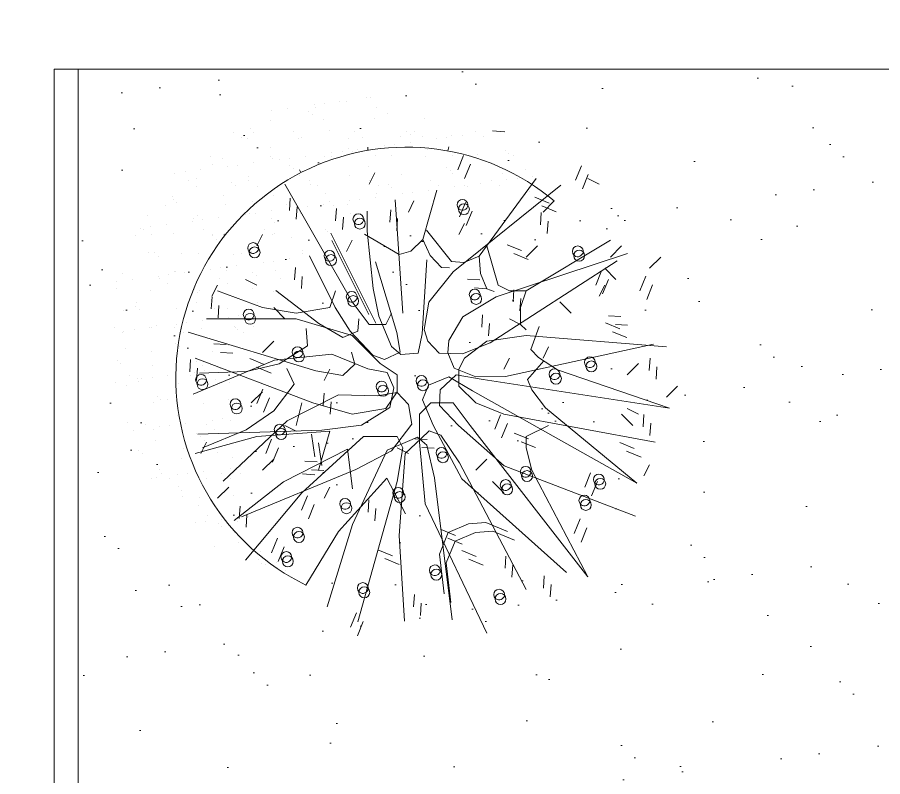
# Model space of a CAD drawing. Header units: millimetres. Extents: x -401 to 2889, y -234 to 146.
# Drawn here: x 91.462 to 95.033, y -17.909 to -14.776 of the extents above; entities that cross this region are included whole.
import ezdxf

# ---------------------------------------------------------------- set-up
doc = ezdxf.new("R2010")
doc.units = ezdxf.units.MM
doc.header["$LTSCALE"] = 3
doc.header["$MEASUREMENT"] = 0
doc.linetypes.add('AXES2', pattern=[1.125, 0.75, -0.125, 0.125, -0.125])
doc.layers.get('0').update_dxf_attribs({"color": 3, "lineweight": 9})
for name, color, linetype, lineweight in [('HATCH', 253, 'Continuous', 0), ('hatch 2', 251, 'Continuous', 0), ('WALKWAY', 42, 'Continuous', 13)]:
    doc.layers.add(name, color=color, linetype=linetype, lineweight=lineweight)
doc.layers.add('SCHEMATIC', color=7, linetype='Continuous')

# ---------------------------------------------------------------- blocks, each defined once
blk = doc.blocks.new('A$C13B16592')
at = {"layer": 'SCHEMATIC', "color": 251, "lineweight": 0}
for p, q in [((1.8576, 3.9655), (1.8576, 3.9655)), ((1.8891, 3.964), (1.8891, 3.964)), ((1.4719, 3.9147), (1.4719, 3.9147)), ((1.4843, 3.8945), (1.4843, 3.8945)), ((1.5465, 3.9245), (1.5465, 3.9245)), ((1.663, 3.9398), (1.663, 3.9398)), ((1.7144, 3.9409), (1.7144, 3.9409)), ((1.9305, 3.8953), (1.9305, 3.8953)), ((1.1607, 3.8737), (1.1607, 3.8737)), ((1.2772, 3.8891), (1.2772, 3.8891)), ((1.432, 3.8625), (1.432, 3.8625)), ((1.4584, 3.8383), (1.4584, 3.8383)), ((2.0138, 3.8498), (2.0138, 3.8498)), ((1.1546, 3.7944), (1.1546, 3.7944)), ((1.5416, 3.8083), (1.5416, 3.8083)), ((1.9167, 3.8131), (1.9167, 3.8131)), ((2.2833, 3.8113), (2.2833, 3.8113)), ((0.8758, 3.7119), (0.8758, 3.7119)), ((1.0012, 3.7367), (1.0012, 3.7367)), ((1.0276, 3.7125), (1.0276, 3.7125)), ((1.3221, 3.7127), (1.3221, 3.7127)), ((1.583, 3.724), (1.583, 3.724)), ((1.7683, 3.7136), (1.7683, 3.7136)), ((2.1564, 3.7191), (2.1564, 3.7191)), ((2.2145, 3.7144), (2.2145, 3.7144)), ((2.6608, 3.7152), (2.6608, 3.7152)), ((0.9362, 3.6734), (0.9362, 3.6734)), ((0.9818, 3.6618), (0.9818, 3.6618)), ((1.3569, 3.6666), (1.3569, 3.6666)), ((1.3825, 3.6742), (1.3825, 3.6742)), ((1.7234, 3.6648), (1.7234, 3.6648)), ((1.8287, 3.6751), (1.8287, 3.6751)), ((2.1105, 3.6787), (2.1105, 3.6787)), ((2.1808, 3.637), (2.1808, 3.637)), ((2.1828, 3.6949), (2.1828, 3.6949)), ((2.275, 3.6759), (2.275, 3.6759)), ((2.3754, 3.6626), (2.3754, 3.6626)), ((2.45, 3.6724), (2.45, 3.6724)), ((2.4856, 3.6835), (2.4856, 3.6835)), ((2.5665, 3.6878), (2.5665, 3.6878)), ((2.7212, 3.6767), (2.7212, 3.6767)), ((1.1523, 3.5983), (1.1523, 3.5983)), ((1.7257, 3.5933), (1.7257, 3.5933)), ((1.7951, 3.5862), (1.7951, 3.5862)), ((1.9897, 3.6118), (1.9897, 3.6118)), ((2.0643, 3.6217), (2.0643, 3.6217)), ((2.8809, 3.5757), (2.8809, 3.5757)), ((0.7075, 3.534), (0.7075, 3.534)), ((0.797, 3.52), (0.797, 3.52)), ((1.1538, 3.5348), (1.1538, 3.5348)), ((1.1636, 3.5183), (1.1636, 3.5183)), ((1.2183, 3.5103), (1.2183, 3.5103)), ((1.2929, 3.5201), (1.2929, 3.5201)), ((1.4094, 3.5354), (1.4094, 3.5354)), ((1.5506, 3.5322), (1.5506, 3.5322)), ((1.6, 3.5357), (1.6, 3.5357)), ((1.604, 3.5611), (1.604, 3.5611)), ((1.6786, 3.5709), (1.6786, 3.5709)), ((1.7521, 3.5691), (1.7521, 3.5691)), ((2.6793, 3.5492), (2.6793, 3.5492)), ((2.9073, 3.5515), (2.9073, 3.5515)), ((2.9388, 3.5381), (2.9388, 3.5381)), ((0.7215, 3.4725), (0.7215, 3.4725)), ((0.8325, 3.4595), (0.8325, 3.4595)), ((0.9071, 3.4693), (0.9071, 3.4693)), ((1.0236, 3.4847), (1.0236, 3.4847)), ((1.2949, 3.4676), (1.2949, 3.4676)), ((0.4468, 3.4087), (0.4468, 3.4087)), ((0.5214, 3.4185), (0.5214, 3.4185)), ((0.6379, 3.4339), (0.6379, 3.4339)), ((0.9908, 3.3857), (0.9908, 3.3857)), ((1.3213, 3.4434), (1.3213, 3.4434)), ((3.032, 3.4373), (3.032, 3.4373)), ((3.0843, 3.3849), (3.0843, 3.3849)), ((0.5453, 3.3523), (0.5453, 3.3523)), ((0.6038, 3.3717), (0.6038, 3.3717)), ((0.8641, 3.3418), (0.8641, 3.3418)), ((0.8905, 3.3176), (0.8905, 3.3176)), ((0.9915, 3.3531), (0.9915, 3.3531)), ((0.6057, 3.3138), (0.6057, 3.3138)), ((1.052, 3.3146), (1.052, 3.3146)), ((0.431, 3.2391), (0.431, 3.2391)), ((0.4334, 3.216), (0.4334, 3.216)), ((0.4598, 3.1918), (0.4598, 3.1918)), ((0.8061, 3.2439), (0.8061, 3.2439)), ((1.0152, 3.2034), (1.0152, 3.2034)), ((0.377, 3.1744), (0.377, 3.1744)), ((0.8233, 3.1752), (0.8233, 3.1752)), ((0.2462, 3.0974), (0.2462, 3.0974)), ((0.5844, 3.0776), (0.5844, 3.0776)), ((0.6128, 3.0956), (0.6128, 3.0956)), ((0.6535, 3.0649), (0.6535, 3.0649)), ((0.77, 3.0803), (0.77, 3.0803)), ((0.1932, 3.0043), (0.1932, 3.0043)), ((0.2678, 3.0141), (0.2678, 3.0141)), ((0.3843, 3.0295), (0.3843, 3.0295)), ((0.5789, 3.0551), (0.5789, 3.0551)), ((0.1537, 2.9518), (0.1537, 2.9518)), ((0.2148, 2.9927), (0.2148, 2.9927)), ((0.2752, 2.9542), (0.2752, 2.9542)), ((0.44, 2.963), (0.44, 2.963)), ((0.661, 2.9935), (0.661, 2.9935)), ((0.7215, 2.955), (0.7215, 2.955)), ((0.7271, 2.9469), (0.7271, 2.9469)), ((0.8151, 2.9678), (0.8151, 2.9678)), ((0.7535, 2.9227), (0.7535, 2.9227)), ((0.2553, 2.8213), (0.2553, 2.8213)), ((0.2963, 2.8211), (0.2963, 2.8211)), ((0.4927, 2.8156), (0.4927, 2.8156)), ((0.6218, 2.8195), (0.6218, 2.8195)), ((0.3227, 2.7969), (0.3227, 2.7969)), ((0.4474, 2.6827), (0.4474, 2.6827)), ((0.449, 2.6869), (0.449, 2.6869)), ((0.062, 2.673), (0.062, 2.673)), ((0.1307, 2.6251), (0.1307, 2.6251)), ((0.3253, 2.6507), (0.3253, 2.6507)), ((0.3305, 2.6338), (0.3305, 2.6338)), ((0.3999, 2.6605), (0.3999, 2.6605)), ((0.5164, 2.6759), (0.5164, 2.6759)), ((0.0142, 2.6097), (0.0142, 2.6097)), ((0.0166, 2.5569), (0.0166, 2.5569)), ((0.3909, 2.5953), (0.3909, 2.5953)), ((0.2643, 2.5452), (0.2643, 2.5452)), ((0.1592, 2.4262), (0.1592, 2.4262)), ((0.1622, 2.4559), (0.1622, 2.4559)), ((0.071, 2.3969), (0.071, 2.3969)), ((0.1856, 2.402), (0.1856, 2.402)), ((0.4581, 2.4108), (0.4581, 2.4108)), ((0.4575, 2.2971), (0.4575, 2.2971)), ((0, 2.2742), (0, 2.2742)), ((0.0604, 2.2357), (0.0604, 2.2357)), ((0.0717, 2.2463), (0.0717, 2.2463)), ((0.1463, 2.2561), (0.1463, 2.2561)), ((0.2628, 2.2714), (0.2628, 2.2714)), ((0.2733, 2.2691), (0.2733, 2.2691)), ((0.3103, 2.2878), (0.3103, 2.2878)), ((0.4462, 2.275), (0.4462, 2.275)), ((0.0801, 2.1208), (0.0801, 2.1208)), ((0.4529, 2.1571), (0.4529, 2.1571)), ((0.4671, 2.1347), (0.4671, 2.1347)), ((0.278, 2.0971), (0.278, 2.0971)), ((0.0222, 2.0313), (0.0222, 2.0313)), ((0.0486, 2.0071), (0.0486, 2.0071)), ((0.2824, 1.9929), (0.2824, 1.9929)), ((0.1157, 1.9154), (0.1157, 1.9154)), ((0.3949, 1.9178), (0.3949, 1.9178)), ((0.0092, 1.867), (0.0092, 1.867)), ((0.1732, 1.8929), (0.1732, 1.8929)), ((0.1762, 1.8769), (0.1762, 1.8769)), ((0.2039, 1.8927), (0.2039, 1.8927)), ((0.2784, 1.9025), (0.2784, 1.9025)), ((0.0891, 1.8447), (0.0891, 1.8447)), ((0.3159, 1.7622), (0.3159, 1.7622)), ((0.3423, 1.738), (0.3423, 1.738)), ((0.3937, 1.7383), (0.3937, 1.7383)), ((0.2914, 1.7168), (0.2914, 1.7168)), ((0.467, 1.6238), (0.467, 1.6238)), ((0.0981, 1.5685), (0.0981, 1.5685)), ((0.2315, 1.5565), (0.2315, 1.5565)), ((0.336, 1.5391), (0.336, 1.5391)), ((0.4106, 1.5489), (0.4106, 1.5489)), ((0.1413, 1.5134), (0.1413, 1.5134)), ((0.2919, 1.518), (0.2919, 1.518)), ((0.3004, 1.4407), (0.3004, 1.4407)), ((0.1788, 1.3673), (0.1788, 1.3673)), ((0.2052, 1.3431), (0.2052, 1.3431)), ((0.5094, 1.3795), (0.5094, 1.3795)), ((0.4942, 1.3064), (0.4942, 1.3064)), ((0.3299, 1.2289), (0.3299, 1.2289)), ((0.2735, 1.1598), (0.2735, 1.1598)), ((0.3094, 1.1646), (0.3094, 1.1646)), ((0.3472, 1.1977), (0.3472, 1.1977)), ((0.4076, 1.1592), (0.4076, 1.1592)), ((0.4681, 1.1854), (0.4681, 1.1854)), ((0.5427, 1.1952), (0.5427, 1.1952)), ((0.4725, 1.0982), (0.4725, 1.0982)), ((0.4989, 1.074), (0.4989, 1.074)), ((0.5032, 1.0303), (0.5032, 1.0303)), ((0.6252, 1.0206), (0.6252, 1.0206)), ((0.6236, 0.9597), (0.6236, 0.9597)), ((0.6002, 0.8318), (0.6002, 0.8318)), ((0.6748, 0.8416), (0.6748, 0.8416)), ((0.685, 0.8868), (0.685, 0.8868)), ((0.7913, 0.857), (0.7913, 0.857)), ((0.7662, 0.8291), (0.7662, 0.8291)), ((0.7926, 0.8049), (0.7926, 0.8049)), ((0.8873, 0.759), (0.8873, 0.759)), ((0.7409, 0.6618), (0.7409, 0.6618)), ((0.9173, 0.6906), (0.9173, 0.6906)), ((1.0599, 0.5599), (1.0599, 0.5599)), ((1.0863, 0.5357), (1.0863, 0.5357)), ((1.1181, 0.529), (1.1181, 0.529))]:
    blk.add_line(p, q, dxfattribs=at)
at = {"layer": 'SCHEMATIC', "color": 96, "lineweight": 0}
blk.add_line((2.7866, 3.7205), (2.8773, 3.7144), dxfattribs=at)
at = {"layer": 'SCHEMATIC', "color": 40, "lineweight": 0}
for p, q in [((1.8682, 3.5998), (1.868, 3.5771)), ((2.4662, 3.6037), (2.4577, 3.5733)), ((2.5307, 3.4343), (2.5742, 3.5406)), ((2.5811, 3.3701), (2.6247, 3.4764)), ((3.3995, 3.358), (3.443, 3.4643)), ((1.3655, 3.4332), (1.3754, 3.413)), ((3.45, 3.2938), (3.4935, 3.4001)), ((3.2916, 3.322), (2.4979, 2.6833)), ((3.1092, 3.3712), (2.6886, 2.7985)), ((2.3764, 3.283), (2.2746, 2.9194)), ((1.2908, 3.1348), (1.2968, 3.2255)), ((2.5439, 3.0875), (2.5874, 3.1938)), ((3.2061, 3.1888), (3.0998, 3.2324)), ((1.2695, 3.176), (1.2695, 3.176)), ((1.3412, 3.0707), (1.3473, 3.1613)), ((1.6315, 3.0574), (1.6376, 3.1481)), ((1.8644, 3.1292), (1.8633, 2.9811)), ((2.0315, 3.0489), (2.0376, 3.1395)), ((2.5944, 3.0233), (2.6379, 3.1296)), ((3.2566, 3.1247), (3.1503, 3.1682)), ((1.682, 2.9933), (1.6881, 3.0839)), ((2.082, 2.9847), (2.088, 3.0753)), ((3.1408, 3.0293), (3.1469, 3.12)), ((3.1913, 2.9652), (3.1974, 3.0558)), ((1.5957, 2.9677), (1.6542, 2.8495)), ((1.8447, 2.9602), (2.0991, 2.8094)), ((1.8633, 2.9811), (1.9079, 2.5594)), ((2.3007, 2.9883), (2.4855, 2.7575)), ((1.6037, 2.9136), (1.8767, 2.3674)), ((2.1861, 2.8357), (2.2746, 2.9194)), ((2.2746, 2.9194), (2.3288, 2.803)), ((2.8943, 2.882), (3.0006, 2.8384)), ((1.6542, 2.8495), (1.9272, 2.3032)), ((2.0991, 2.8094), (2.1861, 2.8357)), ((3.7822, 2.8164), (2.8142, 2.4988)), ((2.9448, 2.8178), (3.0511, 2.7743)), ((1.4379, 2.7992), (1.6285, 2.4203)), ((2.083, 2.2352), (1.9252, 2.7568)), ((2.2679, 2.2258), (2.3043, 2.7696)), ((2.3288, 2.803), (2.4125, 2.7144)), ((2.4855, 2.7575), (2.5762, 2.7514)), ((2.5762, 2.7514), (2.6886, 2.7985)), ((2.6886, 2.7985), (2.6982, 2.6704)), ((2.7705, 2.1584), (3.707, 2.7644)), ((1.3293, 2.6225), (1.3354, 2.7131)), ((2.4979, 2.6833), (2.3192, 2.4584)), ((2.4125, 2.7144), (2.47, 2.7128)), ((3.548, 2.5834), (3.5915, 2.6897)), ((1.3798, 2.5583), (1.3859, 2.6489)), ((2.6949, 2.6222), (2.6042, 2.6283)), ((2.6982, 2.6704), (2.7453, 2.558)), ((3.5984, 2.5192), (3.642, 2.6255)), ((3.873, 2.5434), (3.9166, 2.6497)), ((1.9079, 2.5594), (1.9489, 2.3564)), ((2.7453, 2.558), (2.6547, 2.5641)), ((2.7453, 2.558), (2.7985, 2.5363)), ((3.9235, 2.4792), (3.967, 2.5856)), ((0.7142, 2.4087), (0.7203, 2.4993)), ((1.1902, 2.5451), (1.5081, 2.301)), ((2.8142, 2.4988), (2.5676, 2.3514)), ((2.9389, 2.4602), (2.945, 2.5508)), ((0.7647, 2.3445), (0.7707, 2.4351)), ((2.3192, 2.4584), (2.2848, 2.2582)), ((2.9894, 2.396), (2.9954, 2.4867)), ((0.7411, 2.4136), (0.7411, 2.4136)), ((2.7081, 2.2754), (2.7141, 2.366)), ((2.5676, 2.3514), (2.4649, 2.1762)), ((2.7585, 2.2112), (2.7646, 2.3018)), ((3.6204, 2.3054), (3.7268, 2.2619)), ((3.7328, 2.3525), (3.6422, 2.3586)), ((0.545, 2.238), (1.4853, 1.953)), ((2.1077, 2.0908), (2.083, 2.2352)), ((2.2848, 2.2582), (2.3111, 2.1713)), ((3.1323, 2.2804), (3.0701, 2.1098)), ((3.6709, 2.2412), (3.7772, 2.1977)), ((3.7833, 2.2883), (3.6927, 2.2944)), ((2.2401, 2.082), (2.2679, 2.2258)), ((2.3111, 2.1713), (2.3948, 2.0828)), ((2.4649, 2.1762), (2.4588, 2.0856)), ((2.0431, 2.1316), (2.112, 2.0724)), ((2.5671, 2.0779), (2.7705, 2.1584)), ((2.8842, 1.9115), (3.9742, 2.1481)), ((3.0701, 2.1098), (3.1259, 2.0507)), ((0.784, 2.0883), (0.8746, 2.0823)), ((1.1057, 2.0002), (0.9993, 2.0437)), ((1.9913, 2.0366), (2.1077, 2.0908)), ((2.112, 2.0724), (2.2401, 2.082)), ((2.3948, 2.0828), (2.5671, 2.0779)), ((2.4588, 2.0856), (2.5059, 1.9732)), ((3.1259, 2.0507), (3.267, 1.9606)), ((3.943, 1.9561), (3.9491, 2.0467)), ((0.5558, 1.9459), (0.5619, 2.0365)), ((3.1648, 2.0264), (3.0464, 1.8886)), ((3.9935, 1.8919), (3.9995, 1.9826)), ((1.3252, 1.8541), (1.271, 1.9706)), ((2.0591, 1.8272), (2.012, 1.9396)), ((2.5189, 1.9241), (2.4008, 1.8124)), ((2.5059, 1.9732), (2.6654, 1.9079)), ((2.7191, 1.8897), (2.5189, 1.9241)), ((3.267, 1.9606), (4.0925, 1.6788)), ((0.6224, 1.8777), (0.6224, 1.8777)), ((2.4651, 1.9093), (2.3153, 1.8465)), ((2.6403, 1.8065), (2.4651, 1.9093)), ((2.6654, 1.9079), (2.8842, 1.9115)), ((3.0464, 1.8886), (3.0778, 1.8137)), ((1.5406, 1.698), (1.5467, 1.7886)), ((1.6527, 1.7759), (1.2738, 1.5854)), ((1.9398, 1.7679), (1.6527, 1.7759))]:
    blk.add_line(p, q, dxfattribs=at)
at = {"layer": 'SCHEMATIC', "color": 76, "lineweight": 0}
for p, q in [((2.3075, 3.5807), (2.3075, 3.5807)), ((1.9257, 3.537), (1.9257, 3.537)), ((2.0463, 3.5365), (2.0463, 3.5365)), ((2.2923, 3.5352), (2.2923, 3.5352)), ((2.4925, 3.5373), (2.4925, 3.5373)), ((1.8767, 3.4549), (1.8767, 3.4549)), ((2.4501, 3.45), (2.4501, 3.45)), ((1.3659, 3.3904), (1.3659, 3.3904)), ((1.7325, 3.3887), (1.7325, 3.3887)), ((1.8777, 3.3288), (1.9191, 3.4115)), ((2.1195, 3.4026), (2.1195, 3.4026)), ((2.4765, 3.4258), (2.4765, 3.4258)), ((2.4946, 3.4074), (2.4946, 3.4074)), ((2.8611, 3.4057), (2.8611, 3.4057)), ((1.2575, 3.3288), (1.7537, 2.4605)), ((1.4378, 3.3539), (1.4378, 3.3539)), ((1.446, 3.3291), (1.446, 3.3291)), ((1.884, 3.3547), (1.884, 3.3547)), ((2.0194, 3.3242), (2.0194, 3.3242)), ((2.3303, 3.3555), (2.3303, 3.3555)), ((2.3907, 3.317), (2.3907, 3.317)), ((2.5821, 3.3188), (2.5821, 3.3188)), ((2.6986, 3.3342), (2.6986, 3.3342)), ((2.7765, 3.3563), (2.7765, 3.3563)), ((2.8369, 3.3178), (2.8369, 3.3178)), ((2.8933, 3.3598), (2.8933, 3.3598)), ((2.9679, 3.3696), (2.9679, 3.3696)), ((3.4903, 3.3702), (3.573, 3.3288)), ((1.4982, 3.3154), (1.4982, 3.3154)), ((1.5597, 3.2561), (1.5597, 3.2561)), ((1.9348, 3.2609), (1.9348, 3.2609)), ((1.9445, 3.3162), (1.9445, 3.3162)), ((2.0458, 3.3), (2.0458, 3.3)), ((2.1218, 3.2582), (2.1218, 3.2582)), ((2.1964, 3.268), (2.1964, 3.268)), ((2.3129, 3.2834), (2.3129, 3.2834)), ((2.5075, 3.309), (2.5075, 3.309)), ((2.6012, 3.3115), (2.6012, 3.3115)), ((3.0634, 3.2778), (3.0634, 3.2778)), ((1.1726, 3.2421), (1.1726, 3.2421)), ((1.5886, 3.1984), (1.5886, 3.1984)), ((1.7361, 3.2074), (1.7361, 3.2074)), ((1.8107, 3.2173), (1.8107, 3.2173)), ((1.9272, 3.2326), (1.9272, 3.2326)), ((2.071, 3.2126), (2.0845, 2.9981)), ((2.1671, 3.1221), (2.2085, 3.2048)), ((3.1595, 3.1221), (3.2422, 3.2048)), ((1.1558, 3.131), (1.1558, 3.131)), ((1.3504, 3.1567), (1.3504, 3.1567)), ((1.425, 3.1665), (1.425, 3.1665)), ((1.5415, 3.1818), (1.5415, 3.1818)), ((1.615, 3.1742), (1.615, 3.1742)), ((1.7158, 3.1768), (1.7158, 3.1768)), ((0.9647, 3.1059), (0.9647, 3.1059)), ((0.9998, 3.1096), (0.9998, 3.1096)), ((1.0393, 3.1157), (1.0393, 3.1157)), ((1.1578, 3.0727), (1.1578, 3.0727)), ((1.3749, 3.1143), (1.3749, 3.1143)), ((1.7415, 3.1126), (1.7415, 3.1126)), ((1.1842, 3.0485), (1.1842, 3.0485)), ((2.0845, 2.9981), (2.1258, 2.3778)), ((2.5393, 2.9567), (2.5806, 3.0394)), ((1.0507, 2.874), (1.0921, 2.9567)), ((1.1073, 2.9943), (1.1073, 2.9943)), ((1.1677, 2.9558), (1.1677, 2.9558)), ((1.1817, 2.966), (1.1817, 2.966)), ((1.3089, 2.9342), (1.3089, 2.9342)), ((1.5535, 2.9951), (1.5535, 2.9951)), ((1.5687, 2.98), (1.5687, 2.98)), ((1.7123, 2.8327), (1.7537, 2.9154)), ((2.746, 2.874), (2.8287, 2.5846)), ((3.6557, 2.9154), (3.0355, 2.5432)), ((3.0355, 2.7913), (3.1182, 2.874)), ((3.6557, 2.7913), (3.7384, 2.874)), ((0.8781, 2.8085), (0.8781, 2.8085)), ((0.939, 2.8164), (0.939, 2.8164)), ((1.0089, 2.8334), (1.0089, 2.8334)), ((1.384, 2.8382), (1.384, 2.8382)), ((1.3852, 2.8172), (1.3852, 2.8172)), ((1.0968, 2.7523), (1.0968, 2.7523)), ((1.1714, 2.7621), (1.1714, 2.7621)), ((1.2879, 2.7774), (1.2879, 2.7774)), ((3.9451, 2.7086), (4.0278, 2.7913)), ((0.7111, 2.7015), (0.7111, 2.7015)), ((0.7857, 2.7113), (0.7857, 2.7113)), ((0.8241, 2.6917), (0.8241, 2.6917)), ((0.9021, 2.7266), (0.9021, 2.7266)), ((1.1907, 2.6899), (1.1907, 2.6899)), ((3.697, 2.6259), (3.6143, 2.7086)), ((0.7768, 2.6346), (0.7768, 2.6346)), ((0.9681, 2.6259), (1.0507, 2.5846)), ((1.0208, 2.6778), (1.0208, 2.6778)), ((1.0472, 2.6536), (1.0472, 2.6536)), ((1.223, 2.6354), (1.223, 2.6354)), ((0.59, 2.552), (0.59, 2.552)), ((0.72, 2.5019), (0.7613, 2.5846)), ((0.8372, 2.5961), (0.8372, 2.5961)), ((1.0179, 2.5573), (1.0179, 2.5573)), ((2.8287, 2.5846), (2.9114, 2.5432)), ((3.573, 2.5019), (3.6143, 2.5846)), ((0.6164, 2.5278), (0.6164, 2.5278)), ((0.6309, 2.5434), (0.6309, 2.5434)), ((0.7613, 2.5432), (1.0921, 2.4192)), ((1.1718, 2.5393), (1.1718, 2.5393)), ((1.5883, 2.4192), (1.6296, 2.5432)), ((2.9114, 2.5432), (3.0355, 2.5432)), ((3.0355, 2.5432), (2.9941, 2.4192)), ((0.6085, 2.4567), (0.6085, 2.4567)), ((1.0547, 2.4576), (1.0547, 2.4576)), ((1.7537, 2.4605), (1.8777, 2.2951)), ((3.2835, 2.4605), (3.3662, 2.3778)), ((0.8332, 2.4156), (0.8332, 2.4156)), ((1.0343, 2.373), (1.0343, 2.373)), ((1.0921, 2.4192), (1.3402, 2.3778)), ((1.2575, 2.3365), (1.1748, 2.4192)), ((1.3402, 2.3778), (1.5883, 2.4192)), ((2.0018, 2.2951), (2.0431, 2.3778)), ((2.9941, 2.4192), (2.9941, 2.2951)), ((0.532, 2.3069), (0.532, 2.3069)), ((0.6485, 2.3222), (0.6485, 2.3222)), ((1.3402, 2.3365), (0.6786, 2.3365)), ((0.8432, 2.3479), (0.8432, 2.3479)), ((0.9178, 2.3577), (0.9178, 2.3577)), ((1.7537, 2.2124), (1.3402, 2.3365)), ((1.5081, 2.301), (1.6833, 2.1982)), ((1.7957, 2.2453), (1.8018, 2.336)), ((2.9941, 2.2951), (2.9114, 2.3365)), ((0.5067, 2.2365), (0.5067, 2.2365)), ((0.6399, 2.2673), (0.6399, 2.2673)), ((0.8837, 2.2829), (0.8837, 2.2829)), ((0.8925, 2.2758), (0.8925, 2.2758)), ((0.9101, 2.2587), (0.9101, 2.2587)), ((0.9529, 2.2373), (0.9529, 2.2373)), ((1.0269, 2.2812), (1.0269, 2.2812)), ((1.4244, 2.1365), (1.4148, 2.2646)), ((1.8777, 2.2951), (2.0018, 2.2951)), ((2.9941, 2.2951), (3.0355, 2.2538)), ((1.0921, 2.0884), (1.1748, 2.1711)), ((1.9604, 2.0057), (1.7537, 2.2124)), ((2.746, 2.1711), (2.5806, 2.0471)), ((3.0355, 2.2124), (2.746, 2.1711)), ((4.0692, 2.1297), (3.0355, 2.2124)), ((0.4793, 2.1329), (0.4793, 2.1329)), ((0.8422, 2.1395), (0.8422, 2.1395)), ((1.2154, 2.0049), (1.4244, 2.1365)), ((3.1595, 2.0471), (3.2008, 2.1297)), ((0.5959, 2.0471), (1.4642, 1.7163)), ((0.7242, 2.0979), (0.7242, 2.0979)), ((1.6023, 2.0762), (1.1806, 2.0316)), ((1.8682, 1.9674), (1.6023, 2.0762)), ((1.774, 2.0024), (1.7477, 2.0893)), ((2.5806, 2.0471), (2.5393, 1.9644)), ((2.8701, 1.9644), (2.9114, 2.0471)), ((1.1806, 2.0316), (0.5812, 1.7803)), ((0.604, 2.0187), (0.604, 2.0187)), ((0.6489, 1.9912), (0.6489, 1.9912)), ((0.9749, 1.9481), (1.2154, 2.0049)), ((1.1561, 1.936), (1.0498, 1.9795)), ((1.6854, 1.9187), (1.774, 2.0024)), ((2.0845, 1.923), (1.9604, 2.0057)), ((3.7797, 1.923), (3.8624, 2.0057)), ((0.562, 1.9162), (0.562, 1.9162)), ((0.5896, 1.9435), (0.5896, 1.9435)), ((0.6281, 1.9349), (0.9749, 1.9481)), ((0.6642, 1.9533), (0.6642, 1.9533)), ((0.7807, 1.9686), (0.7807, 1.9686)), ((1.4853, 1.953), (1.6854, 1.9187)), ((1.5469, 1.8817), (1.5883, 1.9644)), ((2.012, 1.9396), (1.8682, 1.9674)), ((2.0845, 1.799), (2.0845, 1.923)), ((2.5393, 1.9644), (2.5393, 1.8403)), ((0.4761, 1.8586), (0.4761, 1.8586)), ((0.7466, 1.888), (0.7466, 1.888)), ((0.7731, 1.8638), (0.7731, 1.8638)), ((0.8512, 1.8634), (0.8512, 1.8634)), ((1.1761, 1.6571), (1.3252, 1.8541)), ((1.0094, 1.7163), (1.0921, 1.799)), ((2.0018, 1.6749), (2.0845, 1.799)), ((2.5393, 1.8403), (2.6633, 1.7163)), ((4.0692, 1.7576), (4.1519, 1.8403)), ((0.8399, 1.7391), (0.8399, 1.7391)), ((0.8977, 1.7495), (0.8977, 1.7495)), ((0.6579, 1.7151), (0.6579, 1.7151)), ((1.3402, 1.5509), (1.3815, 1.7163)), ((1.4642, 1.7163), (1.7537, 1.6336)), ((1.7537, 1.6336), (2.0018, 1.6749)), ((2.3325, 1.7163), (2.2498, 1.6336)), ((2.4979, 1.7163), (2.3325, 1.7163)), ((2.622, 1.5509), (2.4979, 1.7163)), ((2.6633, 1.7163), (2.8701, 1.6336)), ((3.8624, 1.6336), (3.7797, 1.6749)), ((0.7963, 1.5997), (0.7963, 1.5997)), ((0.971, 1.5192), (1.1761, 1.6571)), ((2.2498, 1.6336), (2.2498, 1.4268)), ((2.8701, 1.6336), (3.9865, 1.4268)), ((3.7384, 1.6336), (3.8211, 1.5509)), ((3.897, 1.5404), (3.9031, 1.6311)), ((0.4851, 1.5825), (0.4851, 1.5825)), ((0.5271, 1.5642), (0.5271, 1.5642)), ((0.6777, 1.5573), (0.6777, 1.5573)), ((0.7217, 1.5898), (0.7217, 1.5898)), ((1.2738, 1.5854), (0.8016, 1.1388)), ((0.8602, 1.5873), (0.8602, 1.5873)), ((1.2575, 1.5509), (1.3402, 1.5095)), ((3.4903, 0.4345), (2.622, 1.5509)), ((3.2008, 1.5509), (3.0355, 1.4682)), ((3.9475, 1.4763), (3.9535, 1.5669)), ((1.0507, 1.4682), (0.5959, 1.3441)), ((0.6096, 1.4931), (0.6096, 1.4931)), ((0.6162, 1.4867), (1.5285, 1.5167)), ((0.636, 1.4689), (0.636, 1.4689)), ((0.7381, 1.5188), (0.7381, 1.5188)), ((1.5883, 1.5095), (1.0507, 1.4682)), ((1.8364, 1.4682), (1.3815, 1.0547)), ((1.4789, 1.3198), (1.4536, 1.4853)), ((1.5056, 1.2201), (1.5883, 1.5095)), ((2.0018, 1.4682), (1.8364, 1.4682)), ((2.0845, 1.4682), (2.0018, 1.4682)), ((2.1258, 1.3855), (2.0845, 1.4682)), ((3.0355, 1.4682), (3.0355, 1.3855)), ((0.6373, 1.3441), (0.6786, 1.4268)), ((0.667, 1.439), (0.667, 1.439)), ((2.2498, 1.4268), (2.2912, 0.972)), ((3.7254, 1.4245), (3.8317, 1.3809)), ((0.7607, 1.3546), (0.7607, 1.3546)), ((1.7194, 1.3765), (1.2481, 1.1349)), ((1.7544, 1.0829), (1.7194, 1.3765)), ((2.0845, 1.1374), (2.1258, 1.3855)), ((2.0845, 1.3855), (2.1671, 1.3441)), ((3.0355, 1.3855), (3.0768, 1.2201)), ((3.7759, 1.3603), (3.8822, 1.3168)), ((0.8693, 1.3112), (0.8693, 1.3112)), ((1.0921, 1.2201), (1.1748, 1.3028)), ((2.6633, 1.2201), (2.746, 1.3028)), ((0.8538, 1.2362), (0.8538, 1.2362)), ((0.9033, 1.2239), (0.9033, 1.2239)), ((0.9284, 1.246), (0.9284, 1.246)), ((0.9379, 0.8764), (1.781, 1.2263)), ((3.0768, 1.2201), (3.4903, 0.4345)), ((3.9038, 1.1787), (3.9451, 1.2614)), ((0.6592, 1.2106), (0.6592, 1.2106)), ((0.676, 1.1629), (0.676, 1.1629)), ((0.7934, 1.1985), (0.7934, 1.1985)), ((0.8539, 1.16), (0.8539, 1.16)), ((0.9297, 1.1997), (0.9297, 1.1997)), ((3.4667, 1.0958), (3.5103, 1.2022)), ((0.7613, 1.0134), (0.844, 1.096)), ((1.2481, 1.1349), (0.8831, 0.8498)), ((1.5469, 1.0134), (1.5883, 1.096)), ((1.795, 0.1037), (2.0845, 1.1374)), ((2.7874, 1.1374), (2.8701, 1.0547)), ((3.5172, 1.0316), (3.5607, 1.138)), ((0.8783, 1.0351), (0.8783, 1.0351)), ((1.3815, 1.0547), (0.9681, 0.5585)), ((2.2912, 0.972), (2.746, 0.021)), ((0.9092, 0.8397), (0.9092, 0.8397)), ((0.9859, 0.8826), (0.9859, 0.8826)), ((0.9696, 0.8012), (0.9696, 0.8012)), ((1.6533, 0.7702), (1.4123, 0.3746)), ((1.7553, 0.8217), (1.5691, 0.2151)), ((3.4398, 0.6909), (3.4833, 0.7972)), ((1.0811, 0.6246), (1.0811, 0.6246)), ((1.1926, 0.5388), (1.1926, 0.5388)), ((1.2629, 0.4811), (1.2629, 0.4811))]:
    blk.add_line(p, q, dxfattribs=at)
at = {"layer": 'SCHEMATIC', "color": 44, "lineweight": 0}
for p, q in [((1.6285, 2.4203), (1.7385, 2.2448)), ((1.9489, 2.3564), (2.0431, 2.1316)), ((1.6833, 2.1982), (1.7957, 2.2453)), ((1.7385, 2.2448), (1.9059, 2.0677)), ((0.7335, 2.1525), (0.8241, 2.1464)), ((1.9059, 2.0677), (1.9913, 2.0366)), ((0.6063, 1.8817), (0.6124, 1.9724)), ((1.05, 1.7126), (1.0936, 1.8189)), ((1.1005, 1.6484), (1.144, 1.7547)), ((1.5911, 1.6338), (1.5972, 1.7244)), ((0.6512, 1.3845), (0.971, 1.5192)), ((1.1164, 1.344), (1.1599, 1.4503)), ((1.5294, 1.2556), (1.5041, 1.4211)), ((1.1669, 1.2798), (1.2104, 1.3862)), ((1.404, 1.2884), (1.4946, 1.2823)), ((1.4545, 1.2242), (1.5451, 1.2181)), ((1.3878, 1.1936), (1.4784, 1.1875)), ((1.3798, 0.9258), (1.4233, 1.0322)), ((1.4302, 0.8617), (1.4738, 0.968)), ((0.9206, 0.8655), (0.9266, 0.9561)), ((0.971, 0.8013), (0.9771, 0.892)), ((1.1586, 0.6129), (1.2021, 0.7192)), ((1.209, 0.5487), (1.2526, 0.6551)), ((1.7409, 0.0642), (1.7844, 0.1705))]:
    blk.add_line(p, q, dxfattribs=at)
at = {"layer": 'SCHEMATIC', "color": 71, "lineweight": 0}
for p, q in [((4.0925, 1.6788), (2.7191, 1.8897)), ((2.0842, 1.7926), (1.9398, 1.7679)), ((2.0313, 1.6834), (2.0591, 1.8272)), ((2.1679, 1.704), (2.0842, 1.7926)), ((2.3153, 1.8465), (2.2717, 1.7401)), ((2.4008, 1.8124), (2.3976, 1.6976)), ((3.851, 1.1247), (2.6403, 1.8065)), ((3.0778, 1.8137), (3.178, 1.6795)), ((2.2717, 1.7401), (2.3502, 1.5528)), ((1.8222, 1.5517), (2.0313, 1.6834)), ((2.1926, 1.5596), (2.1679, 1.704)), ((2.3976, 1.6976), (2.5372, 1.55)), ((3.178, 1.6795), (3.851, 1.1247)), ((2.8034, 1.5225), (2.8469, 1.6289)), ((1.5285, 1.5167), (1.8222, 1.5517)), ((2.0434, 1.3627), (2.1926, 1.5596)), ((2.3502, 1.5528), (2.5604, 1.1564)), ((2.5372, 1.55), (2.8737, 1.2532)), ((2.8539, 1.4583), (2.8974, 1.5647)), ((2.3213, 1.5101), (2.2623, 1.4543)), ((2.4067, 1.479), (2.3213, 1.5101)), ((2.5446, 1.274), (2.4067, 1.479)), ((2.9472, 1.4947), (3.0535, 1.4512)), ((2.1602, 1.4319), (2.0104, 1.3691)), ((2.2623, 1.4543), (2.1442, 1.3427)), ((2.2352, 1.4633), (2.1602, 1.4319)), ((2.2161, 1.4525), (2.3067, 1.4465)), ((2.304, 1.4041), (2.2352, 1.4633)), ((2.3608, 1.1636), (2.304, 1.4041)), ((2.9977, 1.4305), (3.104, 1.387)), ((2.0104, 1.3691), (1.7553, 0.8217)), ((1.781, 1.2263), (2.0434, 1.3627)), ((2.1442, 1.3427), (2.0986, 0.7405)), ((2.2666, 1.3884), (2.3572, 1.3823)), ((3.0357, 0.3407), (2.5446, 1.274)), ((2.8737, 1.2532), (3.8402, 0.8813)), ((2.0091, 1.1625), (1.6533, 0.7702)), ((2.1454, 0.9001), (2.0091, 1.1625)), ((2.4911, 0.1171), (2.3608, 1.1636)), ((2.5604, 1.1564), (3.3337, 0.4675)), ((1.8704, 0.9112), (1.8764, 1.0019)), ((1.9208, 0.8471), (1.9269, 0.9377)), ((2.7392, 0.8349), (2.6111, 0.8253)), ((2.8987, 0.7697), (2.7392, 0.8349)), ((3.3893, 0.7551), (3.4328, 0.8614)), ((2.4081, 0.7843), (2.5144, 0.7407)), ((2.6111, 0.8253), (2.4613, 0.7625)), ((2.7897, 0.7708), (2.6616, 0.7611)), ((2.9492, 0.7055), (2.7897, 0.7708)), ((2.0986, 0.7405), (2.1384, 0.1072)), ((2.4613, 0.7625), (2.396, 0.603)), ((2.4586, 0.7201), (2.5649, 0.6766)), ((2.6616, 0.7611), (2.5117, 0.6983)), ((2.5117, 0.6983), (2.4464, 0.5388)), ((2.0492, 0.5898), (1.9428, 0.6333)), ((2.396, 0.603), (2.431, 0.3093)), ((2.6679, 0.5848), (2.5615, 0.6283)), ((2.8805, 0.4978), (2.8866, 0.5884)), ((2.0996, 0.5256), (1.9933, 0.5691)), ((2.4464, 0.5388), (2.4814, 0.2452)), ((2.7183, 0.5206), (2.612, 0.5642)), ((2.931, 0.4336), (2.9371, 0.5242)), ((3.1621, 0.3515), (3.1681, 0.4421)), ((3.2125, 0.2873), (3.2186, 0.378)), ((2.2062, 0.2151), (2.2122, 0.3058)), ((2.2566, 0.151), (2.2627, 0.2416)), ((1.7914, 0), (1.8349, 0.1063))]:
    blk.add_line(p, q, dxfattribs=at)
at = {"layer": 'SCHEMATIC', "color": 251, "lineweight": 0}
blk.add_arc((2.152, 1.903), 1.698, 50.05418, 244.17546, dxfattribs=at)
at = {"layer": 'SCHEMATIC', "color": 40, "lineweight": 0}
for centre, start, end in [((2.5662, 3.1758), 22.73979, 202.73979), ((2.5662, 3.1758), 202.73979, 22.73979), ((1.7987, 3.0697), 22.73979, 202.73979), ((1.7987, 3.0697), 202.73979, 22.73979), ((1.0231, 2.8576), 22.73979, 202.73979), ((1.0231, 2.8576), 202.73979, 22.73979), ((3.4153, 2.8331), 22.73979, 202.73979), ((1.5864, 2.8004), 22.73979, 202.73979), ((1.5864, 2.8004), 202.73979, 22.73979), ((3.4153, 2.8331), 202.73979, 22.73979), ((2.656, 2.5149), 22.73979, 202.73979), ((1.7497, 2.4985), 22.73979, 202.73979), ((1.7497, 2.4985), 202.73979, 22.73979), ((2.656, 2.5149), 202.73979, 22.73979), ((0.9904, 2.368), 22.73979, 202.73979), ((0.9904, 2.368), 202.73979, 22.73979), ((1.3497, 2.0905), 22.73979, 202.73979), ((1.3497, 2.0905), 202.73979, 22.73979), ((3.5051, 2.0171), 22.73979, 202.73979), ((3.5051, 2.0171), 202.73979, 22.73979), ((0.6394, 1.8866), 22.73979, 202.73979), ((2.2641, 1.8784), 22.73979, 202.73979), ((3.2439, 1.9274), 22.73979, 202.73979), ((3.2439, 1.9274), 202.73979, 22.73979), ((0.6394, 1.8866), 202.73979, 22.73979), ((1.9702, 1.8376), 22.73979, 202.73979), ((1.9702, 1.8376), 202.73979, 22.73979), ((2.2641, 1.8784), 202.73979, 22.73979), ((0.8925, 1.707), 22.73979, 202.73979), ((0.8925, 1.707), 202.73979, 22.73979), ((1.219, 1.5194), 22.73979, 202.73979), ((1.219, 1.5194), 202.73979, 22.73979), ((2.4111, 1.348), 22.73979, 202.73979), ((2.4111, 1.348), 202.73979, 22.73979), ((3.0316, 1.2093), 22.73979, 202.73979), ((3.0316, 1.2093), 202.73979, 22.73979), ((2.8846, 1.1114), 22.73979, 202.73979), ((3.5704, 1.1522), 22.73979, 202.73979), ((3.5704, 1.1522), 202.73979, 22.73979), ((2.0927, 1.0543), 22.73979, 202.73979), ((2.8846, 1.1114), 202.73979, 22.73979), ((2.0927, 1.0543), 202.73979, 22.73979), ((3.4643, 0.9971), 22.73979, 202.73979), ((1.7008, 0.9727), 22.73979, 202.73979), ((1.7008, 0.9727), 202.73979, 22.73979), ((3.4643, 0.9971), 202.73979, 22.73979), ((1.3497, 0.7605), 22.73979, 202.73979), ((1.3497, 0.7605), 202.73979, 22.73979), ((1.268, 0.581), 22.73979, 202.73979), ((1.268, 0.581), 202.73979, 22.73979), ((2.3621, 0.4831), 22.73979, 202.73979), ((2.3621, 0.4831), 202.73979, 22.73979), ((1.8314, 0.3525), 22.73979, 202.73979), ((1.8314, 0.3525), 202.73979, 22.73979), ((2.8356, 0.3036), 22.73979, 202.73979), ((2.8356, 0.3036), 202.73979, 22.73979)]:
    blk.add_arc(centre, 0.0396, start, end, dxfattribs=at)
at = {"layer": 'SCHEMATIC', "color": 76, "lineweight": 0}
for centre, start, end in [((2.577, 3.1439), 0, 180), ((2.577, 3.1439), 180, 0), ((1.8096, 3.0378), 0, 180), ((1.8096, 3.0378), 180, 0), ((1.0339, 2.8256), 0, 180), ((1.0339, 2.8256), 180, 0), ((1.5973, 2.7685), 0, 180), ((3.4262, 2.8012), 0, 180), ((1.5973, 2.7685), 180, 0), ((3.4262, 2.8012), 180, 0), ((1.7606, 2.4666), 0, 180), ((2.6669, 2.4829), 0, 180), ((1.7606, 2.4666), 180, 0), ((2.6669, 2.4829), 180, 0), ((1.0013, 2.3361), 0, 180), ((1.0013, 2.3361), 180, 0), ((1.3605, 2.0586), 0, 180), ((1.3605, 2.0586), 180, 0), ((3.516, 1.9852), 0, 180), ((3.516, 1.9852), 180, 0), ((3.2547, 1.8954), 0, 180), ((0.6502, 1.8546), 0, 180), ((0.6502, 1.8546), 180, 0), ((2.275, 1.8465), 0, 180), ((3.2547, 1.8954), 180, 0), ((1.981, 1.8057), 0, 180), ((1.981, 1.8057), 180, 0), ((2.275, 1.8465), 180, 0), ((0.9033, 1.6751), 0, 180), ((0.9033, 1.6751), 180, 0), ((1.2299, 1.4874), 0, 180), ((1.2299, 1.4874), 180, 0), ((2.4219, 1.3161), 0, 180), ((2.4219, 1.3161), 180, 0), ((3.0424, 1.1774), 0, 180), ((3.0424, 1.1774), 180, 0), ((3.5813, 1.1203), 0, 180), ((2.8955, 1.0795), 0, 180), ((3.5813, 1.1203), 180, 0), ((2.1035, 1.0223), 0, 180), ((2.1035, 1.0223), 180, 0), ((2.8955, 1.0795), 180, 0), ((1.7116, 0.9407), 0, 180), ((3.4751, 0.9652), 0, 180), ((3.4751, 0.9652), 180, 0), ((1.7116, 0.9407), 180, 0), ((1.3605, 0.7286), 0, 180), ((1.3605, 0.7286), 180, 0), ((1.2789, 0.5491), 0, 180), ((1.2789, 0.5491), 180, 0), ((2.3729, 0.4512), 0, 180), ((2.3729, 0.4512), 180, 0), ((1.8422, 0.3206), 0, 180), ((1.8422, 0.3206), 180, 0), ((2.8465, 0.2716), 0, 180), ((2.8465, 0.2716), 180, 0)]:
    blk.add_arc(centre, 0.0403, start, end, dxfattribs=at)

msp = doc.modelspace()

# ---------------------------------------------------------------- hatches: boundary and pattern name
at = {"layer": 'hatch 2', "true_color": 0x136734}
h = msp.add_hatch(dxfattribs=at)
h.set_pattern_fill('AR-SAND', color=116, scale=0.3)
h.paths.add_polyline_path([(91.7137, -14.9905), (91.7137, -20.8905), (98.471, -20.8905), (98.471, -14.9905)])
h.paths.add_polyline_path([(97.7524, -15.7363), (97.7294, -15.7548), (97.7671, -15.7703), (97.7793, -15.7581, 0.00909)], flags=16)
h.paths.add_polyline_path([(96.9546, -15.8487, 1.065642), (96.9996, -15.8516, 0.198081), (96.993, -15.8357, -0.651074)], flags=16)

# ---------------------------------------------------------------- linework, layer by layer
at = {"linetype": 'AXES2'}
msp.add_open_spline([(164.8337, -10.9391), (164.8337, -35.6857), (164.8337, -60.4323), (164.8337, -85.1789), (164.8065, -85.4745), (164.7796, -85.7631), (164.6853, -86.6647), (164.6075, -87.2486), (164.4254, -88.1206), (164.345, -88.4307), (164.1461, -89.0583), (164.0291, -89.3716), (163.6291, -90.3027), (163.2967, -90.9117), (162.2437, -92.4833), (161.4156, -93.3825), (160.1385, -94.3849), (159.7609, -94.642), (159.0485, -95.0562), (158.7156, -95.2222), (158.0138, -95.5241), (157.6478, -95.6586), (156.1104, -96.1491), (154.8159, -96.3932), (153.3648, -96.6443), (153.2889, -96.6574), (153.2129, -96.6705), (135.3586, -96.6705), (117.5044, -96.6705), (99.6502, -96.6705), (99.6359, -96.6705), (99.6215, -96.6705), (99.6071, -96.6705), (99.6051, -96.6705), (99.6031, -96.6705), (99.6011, -96.6705), (99.247, -96.6728), (98.8879, -96.6579), (97.8058, -96.5625), (97.0778, -96.431), (95.2526, -95.9298), (94.1859, -95.4652), (92.8332, -94.6059), (92.4333, -94.3054), (91.6259, -93.5854), (91.2459, -93.1596), (90.5577, -92.1998), (90.2522, -91.6695), (89.4572, -89.9999), (89.049, -88.7371), (88.4879, -86.622), (88.3017, -85.8386), (88.1137, -85.0387), (88.1137, -62.1873), (88.1137, -39.336), (88.1137, -16.4846)], degree=3, knots=[0, 0, 0, 0, 1, 1, 1, 1.896558, 1.896558, 3.873524, 3.873524, 5.049502, 5.049502, 6.22548, 6.22548, 8.577437, 8.577437, 12.62719, 12.62719, 14.243391, 14.243391, 15.614563, 15.614563, 16.985735, 16.985735, 21.152468, 21.152468, 21.381426, 21.381426, 21.381426, 22.381426, 22.381426, 22.381426, 22.38223, 22.38223, 22.38223, 22.389161, 22.389161, 22.389161, 23.612192, 23.612192, 26.058255, 26.058255, 29.916735, 29.916735, 31.726222, 31.726222, 33.969982, 33.969982, 36.213742, 36.213742, 40.450127, 40.450127, 42.796206, 42.796206, 42.796206, 43.796206, 43.796206, 43.796206, 43.796206], dxfattribs=at)
at = {"layer": 'WALKWAY'}
for points in [[(98.471, -30.8905), (98.471, -14.9905), (91.6137, -14.9905), (91.6137, -27.835, 0.042659), (91.6282, -28.0047)], [(91.7137, -14.9905), (91.7137, -27.835, 0.042659), (91.7267, -27.9877)]]:
    msp.add_lwpolyline(points, format="xyb", dxfattribs=at)

# ---------------------------------------------------------------- block references
at = {"layer": 'HATCH', "xscale": 0.5599999999999999, "yscale": 0.5599999999999999, "zscale": 0.5599999999999999}
msp.add_blockref('A$C13B16592', (91.8623, -17.3284), dxfattribs=at)

doc.saveas('drawing.dxf')
